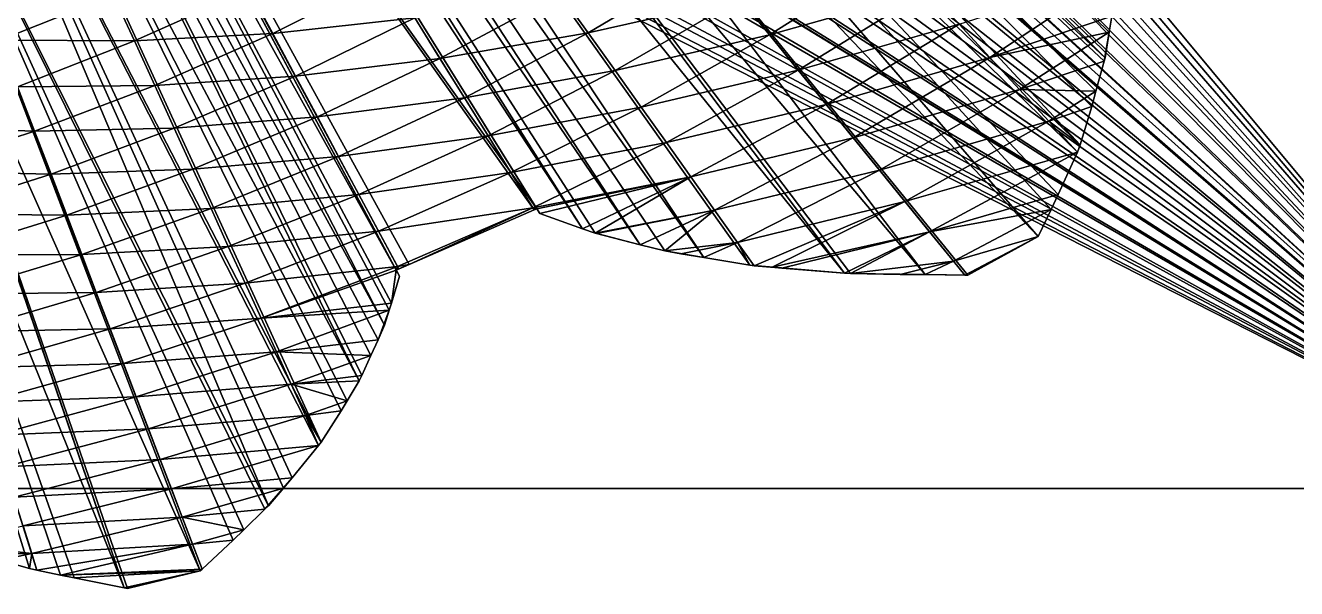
# Model space of a CAD drawing. Extents: x -33.1 to 33.1, y -27.2 to 27.2.
# Drawn here: x 7.93 to 22.08, y -26.12 to -19.84 of the extents above; entities that cross this region are included whole.
import ezdxf

# ---------------------------------------------------------------- set-up
doc = ezdxf.new("R2010")
doc.units = 0
doc.header["$MEASUREMENT"] = 0
for name, color, linetype in [('ObjLayer', 2, 'Continuous'), ('STL2DXF', 7, 'Continuous'), ('Temp', 7, 'Continuous')]:
    doc.layers.add(name, color=color, linetype=linetype)

msp = doc.modelspace()

# ---------------------------------------------------------------- linework, layer by layer
at = {"layer": 'ObjLayer'}
for p, q in [((13.59, -21.899, 22.62), (6.725, -10.794, 36.5)), ((5.902, -11.059, 36.5), (12.055, -22.569, 22.764)), ((19.2, -22.193, 27.912), (11.674, -13.493, 36.5)), ((11.265, -13.836, 36.5), (18.384, -22.624, 28.009)), ((9.876, -25.918, 29.113), (6.353, -16.672, 36.5)), ((5.851, -16.854, 36.5), (9.029, -26.108, 29.138)), ((19.99, -19.917, 24.571), (20.018, -19.742, 24.314)), ((19.945, -20.206, 24.996), (19.99, -19.917, 24.571)), ((19.936, -20.24, 25.043), (19.945, -20.206, 24.996)), ((19.843, -20.577, 25.523), (19.936, -20.24, 25.043)), ((19.796, -20.746, 25.763), (19.843, -20.577, 25.523)), ((19.668, -21.172, 26.389), (19.796, -20.746, 25.763)), ((19.636, -21.254, 26.501), (19.668, -21.172, 26.389)), ((19.422, -21.727, 27.201), (19.636, -21.254, 26.501)), ((19.343, -21.894, 27.455), (19.422, -21.727, 27.201)), ((12.202, -22.506, 22.748), (13.59, -21.899, 22.62)), ((13.59, -21.899, 22.62), (13.622, -21.885, 22.618)), ((13.622, -21.885, 22.618), (13.654, -21.937, 22.739)), ((19.2, -22.193, 27.912), (19.343, -21.894, 27.455)), ((13.654, -21.937, 22.739), (14.128, -22.107, 23.412)), ((14.128, -22.107, 23.412), (14.269, -22.157, 23.613)), ((14.269, -22.157, 23.613), (14.288, -22.162, 23.637)), ((14.288, -22.162, 23.637), (14.771, -22.286, 24.252)), ((18.417, -22.624, 28.041), (19.2, -22.193, 27.912)), ((14.771, -22.286, 24.252), (15.044, -22.355, 24.599)), ((15.044, -22.355, 24.599), (15.224, -22.387, 24.8)), ((15.224, -22.387, 24.8), (15.479, -22.429, 25.09)), ((15.479, -22.429, 25.09), (15.992, -22.515, 25.673)), ((12.055, -22.569, 22.764), (12.202, -22.506, 22.748)), ((12.092, -22.637, 22.922), (12.055, -22.569, 22.764)), ((15.992, -22.515, 25.673), (16.04, -22.52, 25.721)), ((16.04, -22.52, 25.721), (16.24, -22.537, 25.927)), ((16.24, -22.537, 25.927), (16.346, -22.546, 26.035)), ((16.346, -22.546, 26.035), (17.044, -22.601, 26.763)), ((17.044, -22.601, 26.763), (17.111, -22.606, 26.832)), ((17.111, -22.606, 26.832), (17.666, -22.616, 27.342)), ((17.666, -22.616, 27.342), (17.944, -22.619, 27.6)), ((17.944, -22.619, 27.6), (18.384, -22.624, 28.009)), ((18.384, -22.624, 28.009), (18.417, -22.624, 28.041)), ((12.004, -22.936, 23.45), (12.092, -22.637, 22.922)), ((11.927, -23.181, 23.897), (11.979, -23.014, 23.592)), ((11.979, -23.014, 23.592), (12.004, -22.936, 23.45)), ((11.856, -23.344, 24.182), (11.927, -23.181, 23.897)), ((11.775, -23.52, 24.502), (11.856, -23.344, 24.182)), ((11.673, -23.743, 24.907), (11.775, -23.52, 24.502)), ((11.645, -23.802, 25.018), (11.673, -23.743, 24.907)), ((11.51, -24.024, 25.417), (11.645, -23.802, 25.018)), ((11.442, -24.137, 25.62), (11.51, -24.024, 25.417)), ((11.222, -24.485, 26.27), (11.442, -24.137, 25.62)), ((10.899, -24.881, 27.027), (11.193, -24.522, 26.337)), ((11.193, -24.522, 26.337), (11.222, -24.485, 26.27)), ((10.595, -25.232, 27.724), (10.899, -24.881, 27.027)), ((25, -25), (-25, -25)), ((25, -25, 4), (-25, -25, 4)), ((10.36, -25.462, 28.178), (10.595, -25.232, 27.724)), ((9.896, -25.9, 29.075), (10.241, -25.577, 28.407)), ((10.241, -25.577, 28.407), (10.36, -25.462, 28.178)), ((7.647, -25.797, 27.405), (7.974, -25.892, 27.853)), ((7.974, -25.892, 27.853), (8.057, -25.911, 27.951)), ((8.057, -25.911, 27.951), (8.322, -25.966, 28.273)), ((8.472, -25.997, 28.455), (8.322, -25.966, 28.273)), ((9.029, -26.108, 29.138), (8.472, -25.997, 28.455)), ((9.876, -25.918, 29.113), (9.065, -26.115, 29.182)), ((9.896, -25.9, 29.075), (9.876, -25.918, 29.113)), ((9.065, -26.115, 29.182), (9.029, -26.108, 29.138))]:
    msp.add_line(p, q, dxfattribs=at)
at = {"layer": 'STL2DXF'}
for points in [[(-25, -25), (25, -5), (25, -25)], [(25, -25, 4), (8.403, -5.041, 4), (8.276, -5.313, 4)], [(25, -5, 4), (8.403, -5.041, 4), (25, -25, 4)], [(25, -25, 4), (8.276, -5.313, 4), (8.151, -5.575, 4)], [(25, -25, 4), (8.151, -5.575, 4), (7.992, -5.879, 4)], [(25, -25, 4), (7.992, -5.879, 4), (7.876, -6.099, 4)], [(25, -25, 4), (7.876, -6.099, 4), (7.679, -6.438, 4)], [(25, -25, 4), (7.679, -6.438, 4), (7.578, -6.614, 4)], [(25, -25, 4), (7.578, -6.614, 4), (7.337, -6.991, 4)], [(25, -25, 4), (7.337, -6.991, 4), (7.257, -7.119, 4)], [(25, -25, 4), (7.257, -7.119, 4), (6.966, -7.537, 4)], [(25, -25, 4), (6.913, -7.614, 4), (6.564, -8.075, 4)], [(25, -25, 4), (6.966, -7.537, 4), (6.913, -7.614, 4)], [(25, -25, 4), (6.546, -8.1, 4), (6.381, -8.302, 4)], [(25, -25, 4), (6.564, -8.075, 4), (6.546, -8.1, 4)], [(25, -25, 4), (6.381, -8.302, 4), (6.162, -8.568, 4)], [(25, -25, 4), (6.13, -8.604, 4), (5.759, -9.019, 4)], [(25, -25, 4), (6.162, -8.568, 4), (6.13, -8.604, 4)], [(25, -25, 4), (5.759, -9.019, 4), (5.661, -9.12, 4)], [(25, -25, 4), (5.661, -9.12, 4), (5.332, -9.458, 4)], [(25, -25, 4), (5.332, -9.458, 4), (5.158, -9.624, 4)], [(25, -25, 4), (5.158, -9.624, 4), (4.88, -9.885, 4)], [(25, -25, 4), (4.88, -9.885, 4), (4.619, -10.111, 4)], [(25, -25, 4), (4.619, -10.111, 4), (4.401, -10.297, 4)], [(25, -25, 4), (4.401, -10.297, 4), (4.042, -10.578, 4)], [(25, -25, 4), (4.042, -10.578, 4), (3.892, -10.69, 4)], [(25, -25, 4), (3.892, -10.69, 4), (3.425, -11.015, 4)], [(25, -25, 4), (3.425, -11.015, 4), (3.352, -11.062, 4)], [(25, -25, 4), (3.352, -11.062, 4), (2.843, -11.366, 4)], [(25, -25, 4), (2.768, -11.409, 4), (2.176, -11.689, 4)], [(25, -25, 4), (2.779, -11.403, 4), (2.768, -11.409, 4)], [(25, -25, 4), (2.843, -11.366, 4), (2.779, -11.403, 4)], [(25, -25, 4), (2.069, -11.736, 4), (1.529, -11.922, 4)], [(25, -25, 4), (2.176, -11.689, 4), (2.069, -11.736, 4)], [(25, -25, 4), (1.336, -11.984, 4), (0.834, -12.083, 4)], [(25, -25, 4), (1.529, -11.922, 4), (1.336, -11.984, 4)], [(25, -25, 4), (-0.195, -12.162, 4), (-25, -25, 4)], [(25, -25, 4), (0.09, -12.151, 4), (-0.195, -12.162, 4)], [(25, -25, 4), (0.576, -12.131, 4), (0.09, -12.151, 4)], [(25, -25, 4), (0.834, -12.083, 4), (0.576, -12.131, 4)], [(17.611, -19.062, 21.215), (16.21, -19.949, 21.391), (15.881, -19.544, 20.53)], [(17.971, -19.452, 22.077), (16.21, -19.949, 21.391), (17.611, -19.062, 21.215)], [(15.542, -19.126, 19.673), (14.192, -19.925, 19.821), (13.882, -19.49, 18.96)], [(15.881, -19.544, 20.53), (14.192, -19.925, 19.821), (15.542, -19.126, 19.673)], [(11.97, -19.289, 17.349), (10.682, -19.934, 17.434), (10.419, -19.442, 16.559)], [(12.262, -19.759, 18.215), (10.682, -19.934, 17.434), (11.97, -19.289, 17.349)], [(20.075, -19.266, 23.63), (18.662, -20.2, 23.819), (18.321, -19.831, 22.944)], [(20.075, -19.266, 23.63), (20.018, -19.742, 24.314), (18.662, -20.2, 23.819)], [(8.908, -19.502, 15.728), (7.645, -20.008, 15.752), (7.438, -19.468, 14.855)], [(9.143, -20.017, 16.613), (7.645, -20.008, 15.752), (8.908, -19.502, 15.728)], [(10.419, -19.442, 16.559), (9.143, -20.017, 16.613), (8.908, -19.502, 15.728)], [(10.682, -19.934, 17.434), (9.143, -20.017, 16.613), (10.419, -19.442, 16.559)], [(13.882, -19.49, 18.96), (12.543, -20.212, 19.082), (12.262, -19.759, 18.215)], [(14.192, -19.925, 19.821), (12.543, -20.212, 19.082), (13.882, -19.49, 18.96)], [(17.971, -19.452, 22.077), (16.53, -20.342, 22.257), (16.21, -19.949, 21.391)], [(18.321, -19.831, 22.944), (16.53, -20.342, 22.257), (17.971, -19.452, 22.077)], [(15.881, -19.544, 20.53), (14.492, -20.346, 20.684), (14.192, -19.925, 19.821)], [(16.21, -19.949, 21.391), (14.492, -20.346, 20.684), (15.881, -19.544, 20.53)], [(12.262, -19.759, 18.215), (10.936, -20.407, 18.308), (10.682, -19.934, 17.434)], [(12.543, -20.212, 19.082), (10.936, -20.407, 18.308), (12.262, -19.759, 18.215)], [(20.018, -19.742, 24.314), (19.99, -19.917, 24.571), (18.662, -20.2, 23.819)], [(10.682, -19.934, 17.434), (9.369, -20.512, 17.497), (9.143, -20.017, 16.613)], [(10.936, -20.407, 18.308), (9.369, -20.512, 17.497), (10.682, -19.934, 17.434)], [(14.192, -19.925, 19.821), (12.815, -20.65, 19.95), (12.543, -20.212, 19.082)], [(14.492, -20.346, 20.684), (12.815, -20.65, 19.95), (14.192, -19.925, 19.821)], [(18.321, -19.831, 22.944), (16.84, -20.724, 23.128), (16.53, -20.342, 22.257)], [(18.662, -20.2, 23.819), (16.84, -20.724, 23.128), (18.321, -19.831, 22.944)], [(19.99, -19.917, 24.571), (18.994, -20.559, 24.7), (18.662, -20.2, 23.819)], [(19.99, -19.917, 24.571), (19.936, -20.24, 25.043), (18.994, -20.559, 24.7)], [(19.99, -19.917, 24.571), (19.945, -20.206, 24.996), (19.936, -20.24, 25.043)], [(9.143, -20.017, 16.613), (7.843, -20.526, 16.647), (7.645, -20.008, 15.752)], [(9.369, -20.512, 17.497), (7.843, -20.526, 16.647), (9.143, -20.017, 16.613)], [(16.21, -19.949, 21.391), (14.782, -20.754, 21.551), (14.492, -20.346, 20.684)], [(16.53, -20.342, 22.257), (14.782, -20.754, 21.551), (16.21, -19.949, 21.391)], [(12.543, -20.212, 19.082), (11.18, -20.863, 19.184), (10.936, -20.407, 18.308)], [(12.815, -20.65, 19.95), (11.18, -20.863, 19.184), (12.543, -20.212, 19.082)], [(18.662, -20.2, 23.819), (17.141, -21.094, 24.003), (16.84, -20.724, 23.128)], [(18.994, -20.559, 24.7), (17.141, -21.094, 24.003), (18.662, -20.2, 23.819)], [(14.492, -20.346, 20.684), (13.078, -21.073, 20.82), (12.815, -20.65, 19.95)], [(14.782, -20.754, 21.551), (13.078, -21.073, 20.82), (14.492, -20.346, 20.684)], [(16.53, -20.342, 22.257), (15.063, -21.149, 22.421), (14.782, -20.754, 21.551)], [(16.84, -20.724, 23.128), (15.063, -21.149, 22.421), (16.53, -20.342, 22.257)], [(19.936, -20.24, 25.043), (19.843, -20.577, 25.523), (18.994, -20.559, 24.7)], [(10.936, -20.407, 18.308), (9.586, -20.988, 18.382), (9.369, -20.512, 17.497)], [(11.18, -20.863, 19.184), (9.586, -20.988, 18.382), (10.936, -20.407, 18.308)], [(8.033, -21.023, 17.541), (6.52, -20.968, 16.663), (7.843, -20.526, 16.647)], [(9.369, -20.512, 17.497), (8.033, -21.023, 17.541), (7.843, -20.526, 16.647)], [(9.586, -20.988, 18.382), (8.033, -21.023, 17.541), (9.369, -20.512, 17.497)], [(12.815, -20.65, 19.95), (11.415, -21.302, 20.06), (11.18, -20.863, 19.184)], [(13.078, -21.073, 20.82), (11.415, -21.302, 20.06), (12.815, -20.65, 19.95)], [(18.994, -20.559, 24.7), (17.433, -21.454, 24.885), (17.141, -21.094, 24.003)], [(19.317, -20.908, 25.589), (17.433, -21.454, 24.885), (18.994, -20.559, 24.7)], [(19.843, -20.577, 25.523), (19.317, -20.908, 25.589), (18.994, -20.559, 24.7)], [(19.843, -20.577, 25.523), (19.796, -20.746, 25.763), (19.317, -20.908, 25.589)], [(14.782, -20.754, 21.551), (13.331, -21.481, 21.692), (13.078, -21.073, 20.82)], [(15.063, -21.149, 22.421), (13.331, -21.481, 21.692), (14.782, -20.754, 21.551)], [(16.84, -20.724, 23.128), (15.335, -21.531, 23.294), (15.063, -21.149, 22.421)], [(17.141, -21.094, 24.003), (15.335, -21.531, 23.294), (16.84, -20.724, 23.128)], [(19.796, -20.746, 25.763), (19.668, -21.172, 26.389), (19.317, -20.908, 25.589)], [(11.18, -20.863, 19.184), (9.795, -21.445, 19.265), (9.586, -20.988, 18.382)], [(11.415, -21.302, 20.06), (9.795, -21.445, 19.265), (11.18, -20.863, 19.184)], [(19.317, -20.908, 25.589), (17.717, -21.803, 25.773), (17.433, -21.454, 24.885)], [(19.636, -21.254, 26.501), (17.717, -21.803, 25.773), (19.317, -20.908, 25.589)], [(19.668, -21.172, 26.389), (19.636, -21.254, 26.501), (19.317, -20.908, 25.589)], [(8.033, -21.023, 17.541), (6.675, -21.466, 17.566), (6.52, -20.968, 16.663)], [(8.215, -21.5, 18.434), (6.675, -21.466, 17.566), (8.033, -21.023, 17.541)], [(9.586, -20.988, 18.382), (8.215, -21.5, 18.434), (8.033, -21.023, 17.541)], [(9.795, -21.445, 19.265), (8.215, -21.5, 18.434), (9.586, -20.988, 18.382)], [(13.078, -21.073, 20.82), (11.642, -21.726, 20.936), (11.415, -21.302, 20.06)], [(13.331, -21.481, 21.692), (11.642, -21.726, 20.936), (13.078, -21.073, 20.82)], [(15.063, -21.149, 22.421), (13.576, -21.876, 22.566), (13.331, -21.481, 21.692)], [(15.335, -21.531, 23.294), (13.576, -21.876, 22.566), (15.063, -21.149, 22.421)], [(17.141, -21.094, 24.003), (15.599, -21.901, 24.172), (15.335, -21.531, 23.294)], [(17.433, -21.454, 24.885), (15.599, -21.901, 24.172), (17.141, -21.094, 24.003)], [(11.415, -21.302, 20.06), (9.996, -21.884, 20.148), (9.795, -21.445, 19.265)], [(11.642, -21.726, 20.936), (9.996, -21.884, 20.148), (11.415, -21.302, 20.06)], [(19.636, -21.254, 26.501), (17.992, -22.142, 26.668), (17.717, -21.803, 25.773)], [(19.636, -21.254, 26.501), (19.422, -21.727, 27.201), (17.992, -22.142, 26.668)], [(8.215, -21.5, 18.434), (6.824, -21.943, 18.468), (6.675, -21.466, 17.566)], [(8.39, -21.957, 19.326), (6.824, -21.943, 18.468), (8.215, -21.5, 18.434)], [(9.795, -21.445, 19.265), (8.39, -21.957, 19.326), (8.215, -21.5, 18.434)], [(9.996, -21.884, 20.148), (8.39, -21.957, 19.326), (9.795, -21.445, 19.265)], [(13.331, -21.481, 21.692), (11.861, -22.134, 21.813), (11.642, -21.726, 20.936)], [(13.576, -21.876, 22.566), (11.861, -22.134, 21.813), (13.331, -21.481, 21.692)], [(17.433, -21.454, 24.885), (15.854, -22.26, 25.054), (15.599, -21.901, 24.172)], [(17.717, -21.803, 25.773), (15.854, -22.26, 25.054), (17.433, -21.454, 24.885)], [(15.335, -21.531, 23.294), (13.622, -21.885, 22.618), (13.576, -21.876, 22.566)], [(15.335, -21.531, 23.294), (13.654, -21.937, 22.739), (13.622, -21.885, 22.618)], [(15.335, -21.531, 23.294), (14.128, -22.107, 23.412), (13.654, -21.937, 22.739)], [(15.335, -21.531, 23.294), (14.269, -22.157, 23.613), (14.128, -22.107, 23.412)], [(15.599, -21.901, 24.172), (14.269, -22.157, 23.613), (15.335, -21.531, 23.294)], [(11.642, -21.726, 20.936), (10.188, -22.307, 21.031), (9.996, -21.884, 20.148)], [(11.861, -22.134, 21.813), (10.188, -22.307, 21.031), (11.642, -21.726, 20.936)], [(19.422, -21.727, 27.201), (19.343, -21.894, 27.455), (17.992, -22.142, 26.668)], [(9.996, -21.884, 20.148), (8.557, -22.396, 20.216), (8.39, -21.957, 19.326)], [(10.188, -22.307, 21.031), (8.557, -22.396, 20.216), (9.996, -21.884, 20.148)], [(13.576, -21.876, 22.566), (12.071, -22.527, 22.692), (11.861, -22.134, 21.813)], [(13.576, -21.876, 22.566), (12.202, -22.506, 22.748), (12.071, -22.527, 22.692)], [(13.59, -21.899, 22.62), (12.202, -22.506, 22.748), (13.576, -21.876, 22.566)], [(13.622, -21.885, 22.618), (13.59, -21.899, 22.62), (13.576, -21.876, 22.566)], [(15.599, -21.901, 24.172), (14.288, -22.162, 23.637), (14.269, -22.157, 23.613)], [(15.599, -21.901, 24.172), (14.771, -22.286, 24.252), (14.288, -22.162, 23.637)], [(15.599, -21.901, 24.172), (15.044, -22.355, 24.599), (14.771, -22.286, 24.252)], [(15.854, -22.26, 25.054), (15.044, -22.355, 24.599), (15.599, -21.901, 24.172)], [(17.717, -21.803, 25.773), (16.04, -22.52, 25.721), (15.854, -22.26, 25.054)], [(17.717, -21.803, 25.773), (16.24, -22.537, 25.927), (16.04, -22.52, 25.721)], [(17.992, -22.142, 26.668), (16.24, -22.537, 25.927), (17.717, -21.803, 25.773)], [(19.343, -21.894, 27.455), (18.259, -22.47, 27.57), (17.992, -22.142, 26.668)], [(19.343, -21.894, 27.455), (19.2, -22.193, 27.912), (18.259, -22.47, 27.57)], [(8.39, -21.957, 19.326), (6.966, -22.4, 19.367), (6.824, -21.943, 18.468)], [(8.557, -22.396, 20.216), (6.966, -22.4, 19.367), (8.39, -21.957, 19.326)], [(11.861, -22.134, 21.813), (10.374, -22.713, 21.914), (10.188, -22.307, 21.031)], [(12.071, -22.527, 22.692), (10.374, -22.713, 21.914), (11.861, -22.134, 21.813)], [(14.771, -22.286, 24.252), (14.269, -22.157, 23.613), (14.288, -22.162, 23.637)], [(17.992, -22.142, 26.668), (16.346, -22.546, 26.035), (16.24, -22.537, 25.927)], [(17.992, -22.142, 26.668), (17.044, -22.601, 26.763), (16.346, -22.546, 26.035)], [(17.992, -22.142, 26.668), (17.111, -22.606, 26.832), (17.044, -22.601, 26.763)], [(18.259, -22.47, 27.57), (17.111, -22.606, 26.832), (17.992, -22.142, 26.668)], [(19.2, -22.193, 27.912), (18.384, -22.624, 28.009), (18.259, -22.47, 27.57)], [(19.2, -22.193, 27.912), (18.417, -22.624, 28.041), (18.384, -22.624, 28.009)], [(10.188, -22.307, 21.031), (8.718, -22.817, 21.106), (8.557, -22.396, 20.216)], [(10.374, -22.713, 21.914), (8.718, -22.817, 21.106), (10.188, -22.307, 21.031)], [(15.854, -22.26, 25.054), (15.224, -22.387, 24.8), (15.044, -22.355, 24.599)], [(15.854, -22.26, 25.054), (15.479, -22.429, 25.09), (15.224, -22.387, 24.8)], [(15.992, -22.515, 25.673), (15.479, -22.429, 25.09), (15.854, -22.26, 25.054)], [(16.04, -22.52, 25.721), (15.992, -22.515, 25.673), (15.854, -22.26, 25.054)], [(8.557, -22.396, 20.216), (7.102, -22.837, 20.264), (6.966, -22.4, 19.367)], [(8.718, -22.817, 21.106), (7.102, -22.837, 20.264), (8.557, -22.396, 20.216)], [(15.479, -22.429, 25.09), (15.044, -22.355, 24.599), (15.224, -22.387, 24.8)], [(18.259, -22.47, 27.57), (17.666, -22.616, 27.342), (17.111, -22.606, 26.832)], [(18.259, -22.47, 27.57), (17.944, -22.619, 27.6), (17.666, -22.616, 27.342)], [(18.384, -22.624, 28.009), (17.944, -22.619, 27.6), (18.259, -22.47, 27.57)], [(12.071, -22.527, 22.692), (10.552, -23.103, 22.797), (10.374, -22.713, 21.914)], [(12.071, -22.527, 22.692), (12.055, -22.569, 22.764), (10.552, -23.103, 22.797)], [(12.055, -22.569, 22.764), (12.004, -22.936, 23.45), (10.552, -23.103, 22.797)], [(12.092, -22.637, 22.922), (12.004, -22.936, 23.45), (12.055, -22.569, 22.764)], [(12.055, -22.569, 22.764), (12.202, -22.506, 22.748), (12.087, -22.556, 22.76)], [(12.202, -22.506, 22.748), (12.055, -22.569, 22.764), (12.071, -22.527, 22.692)], [(17.044, -22.601, 26.763), (15.992, -22.515, 25.673), (16.04, -22.52, 25.721)], [(17.044, -22.601, 26.763), (16.04, -22.52, 25.721), (16.24, -22.537, 25.927)], [(17.044, -22.601, 26.763), (16.24, -22.537, 25.927), (16.346, -22.546, 26.035)], [(17.944, -22.619, 27.6), (17.111, -22.606, 26.832), (17.666, -22.616, 27.342)], [(18.417, -22.624, 28.041), (17.944, -22.619, 27.6), (18.384, -22.624, 28.009)], [(10.374, -22.713, 21.914), (8.872, -23.221, 21.994), (8.718, -22.817, 21.106)], [(10.552, -23.103, 22.797), (8.872, -23.221, 21.994), (10.374, -22.713, 21.914)], [(8.718, -22.817, 21.106), (7.232, -23.256, 21.16), (7.102, -22.837, 20.264)], [(8.872, -23.221, 21.994), (7.232, -23.256, 21.16), (8.718, -22.817, 21.106)], [(12.004, -22.936, 23.45), (11.979, -23.014, 23.592), (10.552, -23.103, 22.797)], [(11.979, -23.014, 23.592), (10.724, -23.479, 23.68), (10.552, -23.103, 22.797)], [(11.979, -23.014, 23.592), (11.856, -23.344, 24.182), (10.724, -23.479, 23.68)], [(11.979, -23.014, 23.592), (11.927, -23.181, 23.897), (11.856, -23.344, 24.182)], [(10.552, -23.103, 22.797), (9.02, -23.608, 22.881), (8.872, -23.221, 21.994)], [(10.724, -23.479, 23.68), (9.02, -23.608, 22.881), (10.552, -23.103, 22.797)], [(8.872, -23.221, 21.994), (7.356, -23.657, 22.053), (7.232, -23.256, 21.16)], [(9.02, -23.608, 22.881), (7.356, -23.657, 22.053), (8.872, -23.221, 21.994)], [(10.724, -23.479, 23.68), (9.162, -23.979, 23.768), (9.02, -23.608, 22.881)], [(10.889, -23.84, 24.564), (9.162, -23.979, 23.768), (10.724, -23.479, 23.68)], [(11.856, -23.344, 24.182), (11.775, -23.52, 24.502), (10.724, -23.479, 23.68)], [(11.775, -23.52, 24.502), (10.889, -23.84, 24.564), (10.724, -23.479, 23.68)], [(9.02, -23.608, 22.881), (7.476, -24.04, 22.945), (7.356, -23.657, 22.053)], [(9.162, -23.979, 23.768), (7.476, -24.04, 22.945), (9.02, -23.608, 22.881)], [(11.775, -23.52, 24.502), (11.673, -23.743, 24.907), (10.889, -23.84, 24.564)], [(11.673, -23.743, 24.907), (11.645, -23.802, 25.018), (10.889, -23.84, 24.564)], [(10.889, -23.84, 24.564), (9.298, -24.336, 24.655), (9.162, -23.979, 23.768)], [(11.047, -24.187, 25.45), (9.298, -24.336, 24.655), (10.889, -23.84, 24.564)], [(11.645, -23.802, 25.018), (11.51, -24.024, 25.417), (10.889, -23.84, 24.564)], [(11.51, -24.024, 25.417), (11.047, -24.187, 25.45), (10.889, -23.84, 24.564)], [(9.162, -23.979, 23.768), (7.59, -24.408, 23.836), (7.476, -24.04, 22.945)], [(9.298, -24.336, 24.655), (7.59, -24.408, 23.836), (9.162, -23.979, 23.768)], [(11.51, -24.024, 25.417), (11.442, -24.137, 25.62), (11.047, -24.187, 25.45)], [(11.047, -24.187, 25.45), (9.429, -24.678, 25.542), (9.298, -24.336, 24.655)], [(11.193, -24.522, 26.337), (9.429, -24.678, 25.542), (11.047, -24.187, 25.45)], [(11.442, -24.137, 25.62), (11.222, -24.485, 26.27), (11.047, -24.187, 25.45)], [(11.222, -24.485, 26.27), (11.193, -24.522, 26.337), (11.047, -24.187, 25.45)], [(9.298, -24.336, 24.655), (7.699, -24.76, 24.726), (7.59, -24.408, 23.836)], [(9.429, -24.678, 25.542), (7.699, -24.76, 24.726), (9.298, -24.336, 24.655)], [(11.193, -24.522, 26.337), (9.554, -25.005, 26.43), (9.429, -24.678, 25.542)], [(11.193, -24.522, 26.337), (10.899, -24.881, 27.027), (9.554, -25.005, 26.43)], [(9.429, -24.678, 25.542), (7.804, -25.096, 25.615), (7.699, -24.76, 24.726)], [(9.554, -25.005, 26.43), (7.804, -25.096, 25.615), (9.429, -24.678, 25.542)], [(10.899, -24.881, 27.027), (10.802, -24.996, 27.256), (9.554, -25.005, 26.43)], [(25, -25), (-25, -25, 4), (-25, -25)], [(-25, -25, 4), (25, -25), (25, -25, 4)], [(9.554, -25.005, 26.43), (7.904, -25.418, 26.504), (7.804, -25.096, 25.615)], [(9.674, -25.32, 27.318), (7.904, -25.418, 26.504), (9.554, -25.005, 26.43)], [(10.802, -24.996, 27.256), (9.674, -25.32, 27.318), (9.554, -25.005, 26.43)], [(10.802, -24.996, 27.256), (10.595, -25.232, 27.724), (9.674, -25.32, 27.318)], [(10.802, -24.996, 27.256), (10.634, -25.193, 27.648), (10.595, -25.232, 27.724)], [(9.674, -25.32, 27.318), (8, -25.726, 27.393), (7.904, -25.418, 26.504)], [(9.789, -25.621, 28.209), (8, -25.726, 27.393), (9.674, -25.32, 27.318)], [(10.595, -25.232, 27.724), (10.36, -25.462, 28.178), (9.674, -25.32, 27.318)], [(10.36, -25.462, 28.178), (9.789, -25.621, 28.209), (9.674, -25.32, 27.318)], [(8, -25.726, 27.393), (7.046, -25.616, 26.59), (7.904, -25.418, 26.504)], [(10.36, -25.462, 28.178), (10.241, -25.577, 28.407), (9.789, -25.621, 28.209)], [(10.241, -25.577, 28.407), (9.896, -25.9, 29.075), (9.789, -25.621, 28.209)], [(8, -25.726, 27.393), (7.444, -25.737, 27.128), (7.046, -25.616, 26.59)], [(8, -25.726, 27.393), (7.647, -25.797, 27.405), (7.444, -25.737, 27.128)], [(8, -25.726, 27.393), (7.974, -25.892, 27.853), (7.647, -25.797, 27.405)], [(8.057, -25.911, 27.951), (7.974, -25.892, 27.853), (8, -25.726, 27.393)], [(9.789, -25.621, 28.209), (8.057, -25.911, 27.951), (8, -25.726, 27.393)], [(9.789, -25.621, 28.209), (8.322, -25.966, 28.273), (8.057, -25.911, 27.951)], [(9.896, -25.9, 29.075), (8.322, -25.966, 28.273), (9.789, -25.621, 28.209)]]:
    msp.add_3dface(points, dxfattribs=at)
at = {"layer": 'Temp'}
for points in [[(-25, -5), (25, -5), (-25, -25)], [(13.622, -21.885, 22.618), (6.643, -10.661, 36.5), (5.902, -11.059, 36.5)], [(6.643, -10.661, 36.5), (13.622, -21.885, 22.618), (6.725, -10.794, 36.5)], [(6.725, -10.794, 36.5), (13.622, -21.885, 22.618), (13.654, -21.937, 22.739)], [(14.128, -22.107, 23.412), (7.261, -11.265, 36.5), (6.725, -10.794, 36.5)], [(14.128, -22.107, 23.412), (6.725, -10.794, 36.5), (13.654, -21.937, 22.739)], [(10.704, -10.845, 36.5), (11.182, -12.038, 36.5), (19.945, -20.206, 24.996)], [(10.704, -10.845, 36.5), (19.945, -20.206, 24.996), (19.99, -19.917, 24.571)], [(10.704, -10.845, 36.5), (19.99, -19.917, 24.571), (20.018, -19.742, 24.314)], [(5.988, -11.219, 36.5), (12.055, -22.569, 22.764), (5.902, -11.059, 36.5)], [(13.59, -21.899, 22.62), (13.622, -21.885, 22.618), (5.902, -11.059, 36.5)], [(12.202, -22.506, 22.748), (13.59, -21.899, 22.62), (5.902, -11.059, 36.5)], [(12.087, -22.556, 22.76), (12.202, -22.506, 22.748), (5.902, -11.059, 36.5)], [(12.055, -22.569, 22.764), (12.087, -22.556, 22.76), (5.902, -11.059, 36.5)], [(12.055, -22.569, 22.764), (12.202, -22.506, 22.748), (5.902, -11.059, 36.5)], [(5.988, -11.219, 36.5), (6.129, -11.919, 36.5), (12.092, -22.637, 22.922)], [(5.988, -11.219, 36.5), (12.092, -22.637, 22.922), (12.055, -22.569, 22.764)], [(14.771, -22.286, 24.252), (7.952, -11.808, 36.5), (7.261, -11.265, 36.5)], [(14.269, -22.157, 23.613), (7.261, -11.265, 36.5), (14.128, -22.107, 23.412)], [(14.771, -22.286, 24.252), (7.261, -11.265, 36.5), (14.269, -22.157, 23.613)], [(15.044, -22.355, 24.599), (7.952, -11.808, 36.5), (14.771, -22.286, 24.252)], [(15.479, -22.429, 25.09), (8.826, -12.421, 36.5), (7.952, -11.808, 36.5)], [(15.479, -22.429, 25.09), (7.952, -11.808, 36.5), (15.044, -22.355, 24.599)], [(6.254, -12.789, 36.5), (11.927, -23.181, 23.897), (6.129, -11.919, 36.5)], [(6.129, -11.919, 36.5), (11.979, -23.014, 23.592), (12.004, -22.936, 23.45)], [(6.129, -11.919, 36.5), (12.004, -22.936, 23.45), (12.092, -22.637, 22.922)], [(6.129, -11.919, 36.5), (11.927, -23.181, 23.897), (11.979, -23.014, 23.592)], [(11.182, -12.038, 36.5), (11.674, -13.493, 36.5), (19.668, -21.172, 26.389)], [(11.182, -12.038, 36.5), (19.936, -20.24, 25.043), (19.945, -20.206, 24.996)], [(11.182, -12.038, 36.5), (19.796, -20.746, 25.763), (19.843, -20.577, 25.523)], [(11.182, -12.038, 36.5), (19.843, -20.577, 25.523), (19.936, -20.24, 25.043)], [(11.182, -12.038, 36.5), (19.668, -21.172, 26.389), (19.796, -20.746, 25.763)], [(15.992, -22.515, 25.673), (8.826, -12.421, 36.5), (15.479, -22.429, 25.09)], [(17.044, -22.601, 26.763), (9.918, -13.099, 36.5), (8.826, -12.421, 36.5)], [(17.044, -22.601, 26.763), (8.826, -12.421, 36.5), (15.992, -22.515, 25.673)], [(6.254, -12.789, 36.5), (6.347, -13.853, 36.5), (11.645, -23.802, 25.018)], [(6.254, -12.789, 36.5), (11.856, -23.344, 24.182), (11.927, -23.181, 23.897)], [(6.254, -12.789, 36.5), (11.775, -23.52, 24.502), (11.856, -23.344, 24.182)], [(6.254, -12.789, 36.5), (11.673, -23.743, 24.907), (11.775, -23.52, 24.502)], [(6.254, -12.789, 36.5), (11.645, -23.802, 25.018), (11.673, -23.743, 24.907)], [(17.944, -22.619, 27.6), (11.265, -13.836, 36.5), (9.918, -13.099, 36.5)], [(17.111, -22.606, 26.832), (9.918, -13.099, 36.5), (17.044, -22.601, 26.763)], [(17.944, -22.619, 27.6), (9.918, -13.099, 36.5), (17.111, -22.606, 26.832)], [(19.2, -22.193, 27.912), (11.674, -13.493, 36.5), (11.265, -13.836, 36.5)], [(11.674, -13.493, 36.5), (19.2, -22.193, 27.912), (19.343, -21.894, 27.455)], [(11.674, -13.493, 36.5), (19.343, -21.894, 27.455), (19.422, -21.727, 27.201)], [(11.674, -13.493, 36.5), (19.422, -21.727, 27.201), (19.636, -21.254, 26.501)], [(11.674, -13.493, 36.5), (19.636, -21.254, 26.501), (19.668, -21.172, 26.389)], [(6.347, -13.853, 36.5), (6.388, -15.137, 36.5), (11.222, -24.485, 26.27)], [(6.347, -13.853, 36.5), (11.222, -24.485, 26.27), (11.442, -24.137, 25.62)], [(6.347, -13.853, 36.5), (11.442, -24.137, 25.62), (11.51, -24.024, 25.417)], [(6.347, -13.853, 36.5), (11.51, -24.024, 25.417), (11.645, -23.802, 25.018)], [(18.417, -22.624, 28.041), (19.2, -22.193, 27.912), (11.265, -13.836, 36.5)], [(18.417, -22.624, 28.041), (11.265, -13.836, 36.5), (17.944, -22.619, 27.6)], [(6.388, -15.137, 36.5), (6.353, -16.672, 36.5), (10.634, -25.193, 27.648)], [(6.388, -15.137, 36.5), (11.193, -24.522, 26.337), (11.222, -24.485, 26.27)], [(6.388, -15.137, 36.5), (10.634, -25.193, 27.648), (10.802, -24.996, 27.256)], [(6.388, -15.137, 36.5), (10.802, -24.996, 27.256), (10.899, -24.881, 27.027)], [(6.388, -15.137, 36.5), (10.899, -24.881, 27.027), (11.193, -24.522, 26.337)], [(4.837, -15.701, 36.5), (9.029, -26.108, 29.138), (5.851, -16.854, 36.5)], [(4.837, -15.701, 36.5), (7.647, -25.797, 27.405), (7.974, -25.892, 27.853)], [(4.837, -15.701, 36.5), (7.974, -25.892, 27.853), (8.057, -25.911, 27.951)], [(4.837, -15.701, 36.5), (8.057, -25.911, 27.951), (8.322, -25.966, 28.273)], [(4.837, -15.701, 36.5), (8.322, -25.966, 28.273), (8.472, -25.997, 28.455)], [(4.837, -15.701, 36.5), (8.472, -25.997, 28.455), (9.029, -26.108, 29.138)], [(9.876, -25.918, 29.113), (6.353, -16.672, 36.5), (5.851, -16.854, 36.5)], [(6.353, -16.672, 36.5), (10.595, -25.232, 27.724), (10.634, -25.193, 27.648)], [(6.353, -16.672, 36.5), (10.36, -25.462, 28.178), (10.595, -25.232, 27.724)], [(6.353, -16.672, 36.5), (9.896, -25.9, 29.075), (10.241, -25.577, 28.407)], [(6.353, -16.672, 36.5), (10.241, -25.577, 28.407), (10.36, -25.462, 28.178)], [(6.353, -16.672, 36.5), (9.876, -25.918, 29.113), (9.896, -25.9, 29.075)], [(5.851, -16.854, 36.5), (9.029, -26.108, 29.138), (9.065, -26.115, 29.182)], [(9.065, -26.115, 29.182), (9.876, -25.918, 29.113), (5.851, -16.854, 36.5)], [(9.896, -25.9, 29.075), (9.876, -25.918, 29.113), (8.322, -25.966, 28.273)], [(9.876, -25.918, 29.113), (8.472, -25.997, 28.455), (8.322, -25.966, 28.273)], [(9.876, -25.918, 29.113), (9.029, -26.108, 29.138), (8.472, -25.997, 28.455)], [(9.876, -25.918, 29.113), (9.065, -26.115, 29.182), (9.029, -26.108, 29.138)]]:
    msp.add_3dface(points, dxfattribs=at)

doc.saveas('drawing.dxf')
